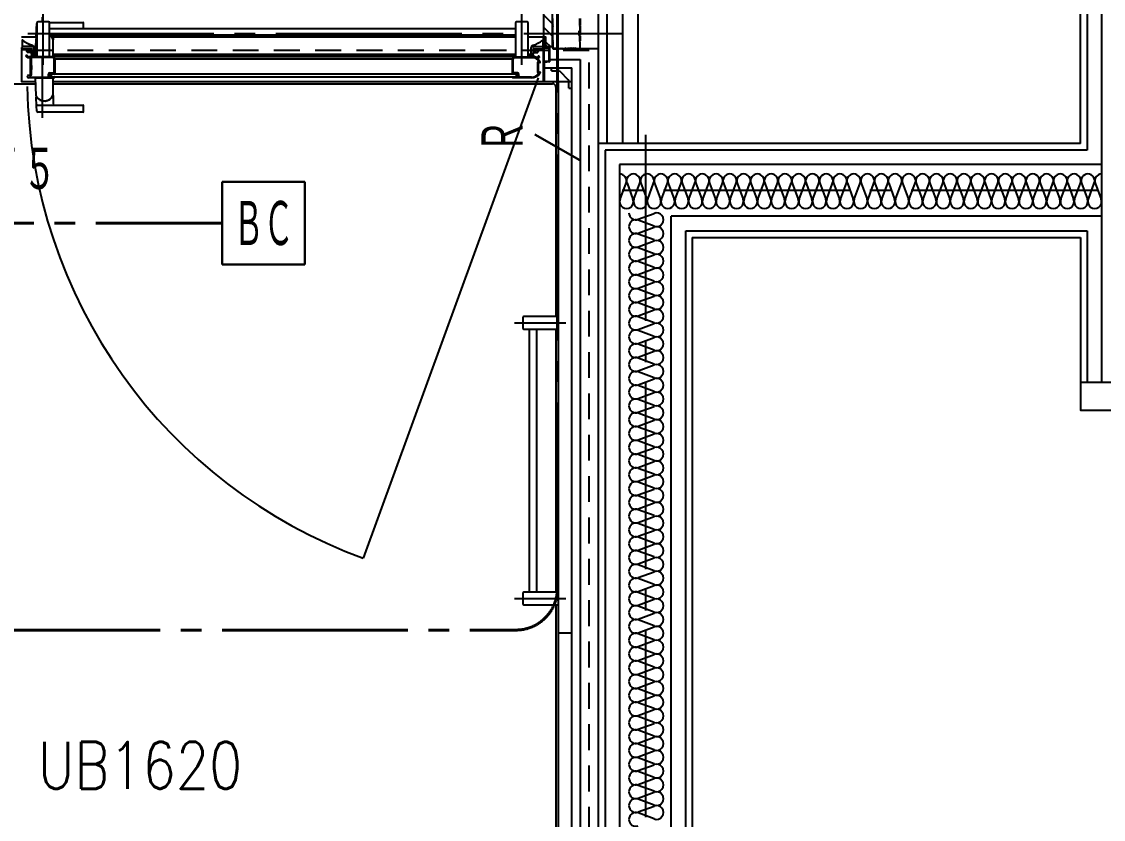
# Model space of a CAD drawing. Header units: millimetres. Extents: x 8300 to 98248, y -10383 to 40000.
# Drawn here: x 28394 to 29965, y 12997 to 14155 of the extents above; entities that cross this region are included whole.
import ezdxf
from ezdxf.enums import TextEntityAlignment as Align

# ---------------------------------------------------------------- set-up
doc = ezdxf.new("R2010")
doc.units = ezdxf.units.MM
doc.header["$LTSCALE"] = 300
doc.linetypes.add('CADEWA_LINE5', pattern=[1.2, 0.9, -0.1, 0.1, -0.1])
doc.linetypes.add('DASH-S', pattern=[0.2, 0.125, -0.075])
for name, color, linetype in [('526EH_Kabe(7)', 7, 'CONTINUOUS'), ('E配T_その他－１', 7, 'CONTINUOUS'), ('K建0_壁', 7, 'CONTINUOUS')]:
    doc.layers.add(name, color=color, linetype=linetype)
doc.styles.add('MS Gothic2', font='msgothic.ttc', dxfattribs={"width": 0.6})
doc.styles.add('txt2', font='txt.shx', dxfattribs={"width": 1.197332, "bigfont": 'extfont2'})

# ---------------------------------------------------------------- blocks, each defined once
blk = doc.blocks.new('ZGroup222', base_point=(28745.391987, 13862.832))
at = {"layer": '526EH_Kabe(7)', "color": 6, "linetype": 'Continuous', "lineweight": 30}
for p, q in [((28805.376987, 13922.817), (28685.406987, 13922.817)), ((28685.406987, 13922.817), (28685.406987, 13802.847)), ((28805.376987, 13802.847), (28805.376987, 13922.817)), ((28685.406987, 13802.847), (28805.376987, 13802.847))]:
    blk.add_line(p, q, dxfattribs=at)
at = {"layer": '526EH_Kabe(7)', "color": 6, "lineweight": -3, "style": 'MS Gothic2', "width": 0.5}
blk.add_text('ＢＣ', height=63.984, dxfattribs=at).set_placement((28745.391987, 13862.832), align=Align.MIDDLE_CENTER)
blk = doc.blocks.new('ZGroup253', base_point=(25617.7, 15705.3))
at = {"layer": 'E配T_その他－１', "color": 1, "linetype": 'CADEWA_LINE5', "lineweight": 40}
blk.add_line((25621.9, 13862.8), (28685.4, 13862.8), dxfattribs=at)
blk = doc.blocks.new('ZGroup254', base_point=(28270.8, 13911.9))
at = {"layer": 'E配T_その他－１', "color": 3, "linetype": 'Continuous', "lineweight": 30}
blk.add_line((28289.8, 13895.3), (28252.3, 13830.4), dxfattribs=at)
at = {"layer": 'E配T_その他－１', "color": 3, "lineweight": -3, "style": 'MS Gothic2', "width": 0.6}
blk.add_text('ＶＣＴ０．７５', height=60, dxfattribs=at).set_placement((28101, 13942.2), align=Align.MIDDLE_LEFT)
blk = doc.blocks.new('ZGroup340', base_point=(28388.6, 13767.6))
at = {"layer": 'E配T_その他－１', "color": 1, "linetype": 'CADEWA_LINE5', "lineweight": 40}
for p, q in [((29172, 13332.2), (29172, 14263)), ((27605.1, 13272.2), (29112, 13272.2))]:
    blk.add_line(p, q, dxfattribs=at)
blk.add_arc((29112, 13332.2), 60, 270, 0, dxfattribs=at)
blk = doc.blocks.new('ZGroup341', base_point=(29122.5, 13988.3))
at = {"layer": 'E配T_その他－１', "color": 3, "linetype": 'Continuous', "lineweight": 30}
blk.add_line((29139.5, 13991.4), (29204.5, 13953.9), dxfattribs=at)
at = {"layer": 'E配T_その他－１', "color": 3, "lineweight": -3, "style": 'MS Gothic2', "width": 0.6}
blk.add_text('Ｒ', height=60, rotation=90, dxfattribs=at).set_placement((29091.8, 13963.9), align=Align.MIDDLE_LEFT)

msp = doc.modelspace()

# ---------------------------------------------------------------- linework, layer by layer
at = {"layer": 'K建0_壁', "color": 250, "linetype": 'Continuous', "lineweight": -3}
for p, q in [((29962.5, 15445), (29962.5, 13631.2)), ((29941.5, 15349), (29941.5, 13968.5)), ((29232, 13978), (29232, 14520)), ((29244.5, 13978), (29244.5, 14507.5)), ((28433.2, 14154.9), (28417.8, 14154.9)), ((28424, 14161.7), (28424, 14154.9)), ((28425.5, 14092.5), (28425.5, 14167.1)), ((29128.2, 14154.9), (29112.8, 14154.9)), ((29120.5, 14092.5), (29120.5, 14167.1)), ((29152, 14164.8), (29165, 14151.8)), ((29165, 14159.5), (29165, 14149.8)), ((29165.5, 14149.8), (29165.5, 14159.5)), ((29204.6, 14149.8), (29204.6, 14159.5)), ((29205, 14159.5), (29205, 14149.8)), ((28415.2, 14131.9), (28415.8, 14144.7)), ((28415.8, 14144.7), (28416.1, 14152.3)), ((28416.3, 14153.4), (28416.3, 14103.7)), ((28434.7, 14153.7), (28483, 14153.7)), ((28434.7, 14145.2), (28434.7, 14153.4)), ((28434.7, 14135.2), (28434.7, 14145.2)), ((28434.7, 14145.2), (29111.3, 14145.2)), ((28484, 14145.2), (28484, 14152.7)), ((29111.3, 14153.4), (29111.3, 14145.2)), ((29111.3, 14145.2), (29111.3, 14135.2)), ((29129.7, 14103.7), (29129.7, 14153.4)), ((29152, 14146.8), (29165, 14133.8)), ((29165, 14149.8), (29165.7, 14149.3)), ((29165.7, 14149.3), (29165, 14148.8)), ((29165, 14148.8), (29165, 14127.2)), ((29165.5, 14149.8), (29166.2, 14149.3)), ((29165.5, 14148.8), (29166.2, 14149.3)), ((29165.5, 14127.2), (29165.5, 14148.8)), ((29203.2, 14140.3), (29203.2, 14135.8)), ((29203.7, 14140.3), (29203.7, 14135.8)), ((29204.1, 14140.3), (29203.7, 14140.3)), ((29204.6, 14149.8), (29203.8, 14149.3)), ((29204.6, 14148.8), (29203.8, 14149.3)), ((29204.1, 14140.3), (29204.1, 14135.8)), ((29205, 14149.8), (29204.3, 14149.3)), ((29204.3, 14149.3), (29205, 14148.8)), ((29204.6, 14148.8), (29204.6, 14135.8)), ((29205, 14148.8), (29205, 14135.8)), ((28394, 14133), (28415.3, 14133)), ((28395, 14128.1), (28395, 14128)), ((28395, 14128), (28395, 14118.4)), ((28414, 14103.7), (28415.2, 14130.1)), ((28415.6, 14131.8), (28415.6, 14130.9)), ((28434.7, 14103.7), (28434.7, 14135.2)), ((29111.3, 14135.2), (28434.7, 14135.2)), ((28439.6, 14129.8), (28439.6, 14128.5)), ((28440, 14135.2), (28440, 14129.9)), ((28440, 14133), (29111.3, 14133)), ((28440, 14103.7), (28440, 14127.3)), ((29111.3, 14135.2), (29111.3, 14103.7)), ((29129.7, 14133), (29152.5, 14133)), ((29151, 14128), (29151, 14118.4)), ((29152, 14116), (29152, 14132.5)), ((29152.5, 14133), (29154.7, 14133)), ((29153.1, 14131.8), (29153.1, 14118.3)), ((29154.7, 14132.1), (29153.4, 14132.1)), ((29155, 14132.7), (29155, 14132.4)), ((29155, 14125.9), (29161.9, 14119)), ((29165.7, 14126.7), (29165, 14127.2)), ((29165, 14126.2), (29165.7, 14126.7)), ((29165, 14126.2), (29165, 14116.5)), ((29165.5, 14127.2), (29166.2, 14126.7)), ((29165.5, 14126.2), (29166.2, 14126.7)), ((29165.5, 14126.2), (29165.5, 14116.5)), ((29204.6, 14127.2), (29203.8, 14126.7)), ((29204.6, 14126.2), (29203.8, 14126.7)), ((29204.3, 14126.7), (29205, 14127.2)), ((29205, 14126.2), (29204.3, 14126.7)), ((29204.6, 14127.2), (29204.6, 14134.3)), ((29204.6, 14126.2), (29204.6, 14116.5)), ((29205, 14134.3), (29205, 14127.2)), ((29205, 14116.5), (29205, 14126.2)), ((28408, 14115.7), (28394.3, 14115.7)), ((28394.3, 14114.7), (28400.7, 14114.7)), ((28394.5, 14115.7), (28394.5, 14117.7)), ((28395, 14118.4), (28395, 14118.2)), ((28409, 14118.7), (28395.3, 14118.7)), ((28401, 14114.4), (28401, 14112.7)), ((28401.9, 14113), (28401.9, 14114.4)), ((28402, 14111.7), (28403.1, 14111.7)), ((28402.2, 14114.7), (28407.6, 14114.7)), ((28403.1, 14112.7), (28402.2, 14112.7)), ((28402.3, 14113.4), (28402.3, 14114.2)), ((28402.3, 14110.7), (28402.3, 14111.4)), ((28402.6, 14114.5), (28403.9, 14114.5)), ((28403.4, 14113.1), (28402.6, 14113.1)), ((28402.6, 14111.7), (28403.4, 14111.7)), ((28406.6, 14110.4), (28402.6, 14110.4)), ((28403.4, 14112), (28403.4, 14112.4)), ((28403.7, 14112), (28403.7, 14112.8)), ((28406.1, 14114.5), (28406.5, 14114.5)), ((28406.3, 14112.9), (28406.3, 14112)), ((28406.4, 14112.4), (28406.4, 14112)), ((28406.5, 14114.5), (28407.4, 14113.6)), ((28407.2, 14113.1), (28406.5, 14113.1)), ((28406.6, 14111.7), (28409, 14111.7)), ((28407.6, 14112.7), (28406.7, 14112.7)), ((28406.7, 14111.7), (28408, 14111.7)), ((28407.9, 14114.4), (28407.9, 14113)), ((28409.1, 14105.9), (28408.5, 14108.8)), ((28409, 14112.7), (28409, 14114.7)), ((28409, 14112.7), (28409, 14114.7)), ((28409.2, 14111.5), (28410.4, 14105.3)), ((28412, 14115.7), (28412, 14117.7)), ((28412, 14103.8), (28412, 14115.7)), ((28412, 14108), (28414.2, 14108)), ((28440, 14108), (29111.3, 14108)), ((29129.7, 14108), (29134, 14108)), ((29134, 14115.7), (29134, 14117.7)), ((29134, 14103.8), (29134, 14115.7)), ((29136.9, 14111.5), (29135.7, 14105.3)), ((29137, 14118.7), (29150.7, 14118.7)), ((29137, 14112.7), (29137, 14114.7)), ((29137, 14105.9), (29137.6, 14108.8)), ((29139.5, 14111.7), (29137.1, 14111.7)), ((29138, 14115.7), (29151.7, 14115.7)), ((29139.3, 14111.7), (29138, 14111.7)), ((29138.1, 14114.4), (29138.1, 14113)), ((29143.8, 14114.7), (29138.4, 14114.7)), ((29138.4, 14112.7), (29139.3, 14112.7)), ((29139.6, 14114.5), (29138.7, 14113.6)), ((29138.9, 14113.1), (29139.5, 14113.1)), ((29139.5, 14110.4), (29143.5, 14110.4)), ((29140, 14114.5), (29139.6, 14114.5)), ((29139.6, 14112.4), (29139.6, 14112)), ((29139.8, 14112.9), (29139.8, 14112)), ((29143.5, 14114.5), (29142.2, 14114.5)), ((29142.4, 14112), (29142.4, 14112.8)), ((29142.6, 14112), (29142.6, 14112.4)), ((29142.7, 14113.1), (29143.5, 14113.1)), ((29143.5, 14111.7), (29142.7, 14111.7)), ((29142.9, 14112.7), (29143.8, 14112.7)), ((29144, 14111.7), (29142.9, 14111.7)), ((29143.8, 14113.4), (29143.8, 14114.2)), ((29143.8, 14110.7), (29143.8, 14111.4)), ((29144.1, 14113), (29144.1, 14114.4)), ((29145, 14114.4), (29145, 14112.7)), ((29151.7, 14114.7), (29145.3, 14114.7)), ((29151, 14118.2), (29151, 14118.4)), ((29151.5, 14117.2), (29151.5, 14117.7)), ((29151.5, 14117.2), (29151.5, 14115.7)), ((29152, 14068), (29152, 14114.4)), ((29153, 14097.7), (29153, 14116.8)), ((29153.3, 14117.1), (29159.2, 14117.1)), ((29153.4, 14118), (29160.1, 14118)), ((29159.5, 14116.8), (29159.5, 14097.7)), ((29160.4, 14117.7), (29160.4, 14096.8)), ((29170.9, 14116), (29166, 14116)), ((29166, 14115.5), (29171, 14115.5)), ((29170.9, 14116), (29172.5, 14116.6)), ((29171, 14115.5), (29172.5, 14116.1)), ((29172.5, 14116.6), (29174, 14116)), ((29172.5, 14116.1), (29174, 14115.5)), ((29174, 14116), (29175.5, 14116.6)), ((29174, 14115.5), (29175.5, 14116.1)), ((29175.5, 14116.6), (29177, 14116)), ((29175.5, 14116.1), (29177, 14115.5)), ((29177, 14116), (29178.5, 14116.6)), ((29177, 14115.5), (29178.5, 14116.1)), ((29178.5, 14116.6), (29180.1, 14116)), ((29178.5, 14116.1), (29180, 14115.5)), ((29180, 14115.5), (29183.5, 14115.5)), ((29180.1, 14116), (29183.4, 14116)), ((29185, 14116.6), (29183.4, 14116)), ((29183.5, 14115.5), (29185, 14116.1)), ((29185, 14116.6), (29186.6, 14116)), ((29186.5, 14115.5), (29185, 14116.1)), ((29190, 14115.5), (29186.5, 14115.5)), ((29189.9, 14116), (29186.6, 14116)), ((29191.5, 14116.1), (29190, 14115.5)), ((29193, 14115.5), (29191.5, 14116.1)), ((29194.5, 14116.6), (29193, 14116)), ((29194.5, 14116.1), (29193, 14115.5)), ((29196, 14116), (29194.5, 14116.6)), ((29196, 14115.5), (29194.5, 14116.1)), ((29197.5, 14116.6), (29196, 14116)), ((29197.5, 14116.1), (29196, 14115.5)), ((29199.1, 14116), (29197.5, 14116.6)), ((29199, 14115.5), (29197.5, 14116.1)), ((29204, 14115.5), (29199, 14115.5)), ((29199.1, 14116), (29204, 14116)), ((28403.8, 14102.5), (28403.2, 14102.5)), ((28404, 14103.7), (28414, 14103.7)), ((28406.7, 14102.7), (28404.2, 14102.7)), ((28407, 14077.5), (28407, 14102.4)), ((28407.9, 14102.5), (28407.9, 14092.2)), ((28408, 14092), (28408.2, 14091.8)), ((28439.5, 14102.8), (28408.2, 14102.8)), ((28412, 14105.2), (28414.1, 14105.2)), ((28416.3, 14103.7), (28414, 14103.7)), ((28434.7, 14103.7), (28416.3, 14103.7)), ((28424, 14103.7), (28424, 14015.2)), ((29109.5, 14103.7), (28434.7, 14103.7)), ((28440, 14105.2), (29111.3, 14105.2)), ((28441.1, 14081.1), (28441.1, 14101.2)), ((28442, 14101.2), (28442, 14079.7)), ((29107, 14100.7), (28442, 14100.7)), ((29107, 14079.7), (29107, 14101.2)), ((29107.9, 14081.1), (29107.9, 14101.2)), ((29109.5, 14103.7), (29138, 14103.7)), ((29109.5, 14102.8), (29138, 14102.8)), ((29129.7, 14105.2), (29134, 14105.2)), ((29135.8, 14105.1), (29135.7, 14105.3)), ((29139.3, 14102.4), (29145.3, 14097.9)), ((29139.8, 14103.1), (29145.8, 14098.6)), ((29143.3, 14095.7), (29143.3, 14081.7)), ((29144.1, 14095.7), (29144.1, 14081.7)), ((29145.4, 14097), (29144.6, 14097)), ((29145.9, 14095.7), (29144.8, 14096.2)), ((29146.7, 14095.7), (29146.1, 14095.7)), ((29147, 14096.2), (29147, 14096)), ((29153.1, 14096.2), (29153.1, 14068)), ((29159.2, 14097.4), (29153.3, 14097.4)), ((29160.1, 14096.5), (29153.4, 14096.5)), ((29154.6, 14096.5), (29156.6, 14096.5)), ((29160.4, 14100), (29205, 14100)), ((29205, 14100), (29205, 12436)), ((28403, 14077.2), (28406.7, 14077.2)), ((28406.9, 14076.4), (28405.9, 14076.4)), ((28407.8, 14077), (28407.3, 14076.5)), ((28407.9, 14085.2), (28407.9, 14077.4)), ((28408.2, 14085.6), (28408, 14085.4)), ((28408.3, 14091.6), (28408.3, 14085.8)), ((28433.1, 14076.1), (28433.1, 14079)), ((28437, 14079), (28434, 14079)), ((28434, 14079), (28434, 14075.5)), ((28434.1, 14075.2), (28437, 14079)), ((28435, 14080.9), (28440.9, 14080.9)), ((28440.5, 14080), (28435, 14080)), ((29112, 14079), (28437, 14079)), ((28437, 14079), (28437, 14075)), ((28441.4, 14079.2), (28441.3, 14079.2)), ((28441.9, 14079.4), (28441.6, 14079.2)), ((28442, 14079), (28442, 14080)), ((29107.4, 14079.2), (29107.1, 14079.4)), ((29107.7, 14079.2), (29107.6, 14079.2)), ((29114, 14080.9), (29108.1, 14080.9)), ((29114, 14080), (29108.5, 14080)), ((29112, 14075), (29115, 14079)), ((29115, 14075.5), (29115, 14079)), ((29115.9, 14076.1), (29115.9, 14079)), ((29144.6, 14080.4), (29145.3, 14080.4)), ((29144.8, 14081.2), (29145.9, 14081.7)), ((29146.1, 14081.7), (29146.7, 14081.7)), ((29147, 14081.4), (29147, 14080.7)), ((29153.1, 14088), (29193, 14088)), ((29163.7, 14083.7), (29163.7, 14088)), ((29163.7, 14083.7), (29174.5, 14083.7)), ((29173, 14068), (29173, 14088)), ((29175.2, 14083.4), (29188.4, 14070.2)), ((29193, 12448), (29193, 14088)), ((27992.4, 14065), (28414.4, 14065)), ((28414, 14073.7), (28404.5, 14073.7)), ((28405.9, 14074.6), (28431.6, 14074.6)), ((28414, 14073.7), (28440, 14073.7)), ((28415.2, 14047.3), (28414, 14073.7)), ((28434.5, 14075), (28441.4, 14075)), ((28440, 14050.1), (28440, 14073.7)), ((28441.7, 14073.7), (28440, 14073.7)), ((28440, 14068), (29152, 14068)), ((28440, 14065), (29165, 14065)), ((28441.4, 14075), (29107.6, 14075)), ((28441.6, 14075), (28441.9, 14074.8)), ((28442, 14074.5), (28442, 14074)), ((29144, 14073.7), (28890.2, 13376.4)), ((29107, 14074), (29107, 14074.5)), ((29107.1, 14074.8), (29107.4, 14075)), ((29134.5, 14073.7), (29107.3, 14073.7)), ((29107.6, 14075), (29114.5, 14075)), ((29134.5, 14074.6), (29117.4, 14074.6)), ((29152, 14068), (29173, 14068)), ((29173, 14068), (29173, 13268)), ((29173, 14068), (29193, 14068)), ((29188.7, 14058.7), (29188.7, 14069.5)), ((28415.8, 14032.7), (28415.2, 14045.5)), ((28415.6, 14045.6), (28415.6, 14046.5)), ((28439.6, 14047.6), (28439.6, 14048.9)), ((28440, 14047.5), (28440, 14035.7)), ((29170, 14060), (29170, 13727.2)), ((29188.7, 14058.7), (29193, 14058.7)), ((28416.1, 14025.1), (28415.8, 14032.7)), ((28416.8, 14033.7), (28442, 14033.7)), ((28442, 14033.7), (28483, 14033.7)), ((28484, 14024.7), (28484, 14032.7)), ((28483, 14023.7), (28417.6, 14023.7)), ((29941.5, 13968.5), (29241.5, 13968.5)), ((29241.5, 13968.5), (29241.5, 12358.5)), ((29962.5, 13947.5), (29262.5, 13947.5)), ((29262.5, 13947.5), (29262.5, 12337.5)), ((29263.2, 13897.5), (29271.8, 13920.4)), ((29273.2, 13920.4), (29281.8, 13897.5)), ((29283.2, 13897.5), (29291.8, 13920.4)), ((29293.2, 13920.4), (29301.8, 13897.5)), ((29303.2, 13897.5), (29311.8, 13920.4)), ((29313.2, 13920.4), (29321.8, 13897.5)), ((29323.2, 13897.5), (29331.8, 13920.4)), ((29333.2, 13920.4), (29341.8, 13897.5)), ((29343.2, 13897.5), (29351.8, 13920.4)), ((29353.2, 13920.4), (29361.8, 13897.5)), ((29363.2, 13897.5), (29371.8, 13920.4)), ((29373.2, 13920.4), (29381.8, 13897.5)), ((29383.2, 13897.5), (29391.8, 13920.4)), ((29393.2, 13920.4), (29401.8, 13897.5)), ((29403.2, 13897.5), (29411.8, 13920.4)), ((29413.2, 13920.4), (29421.8, 13897.5)), ((29423.2, 13897.5), (29431.8, 13920.4)), ((29433.2, 13920.4), (29441.8, 13897.5)), ((29443.2, 13897.5), (29451.8, 13920.4)), ((29453.2, 13920.4), (29461.8, 13897.5)), ((29463.2, 13897.5), (29471.8, 13920.4)), ((29473.2, 13920.4), (29481.8, 13897.5)), ((29483.2, 13897.5), (29491.8, 13920.4)), ((29493.2, 13920.4), (29501.8, 13897.5)), ((29503.2, 13897.5), (29511.8, 13920.4)), ((29513.2, 13920.4), (29521.8, 13897.5)), ((29523.2, 13897.5), (29531.8, 13920.4)), ((29533.2, 13920.4), (29541.8, 13897.5)), ((29543.2, 13897.5), (29551.8, 13920.4)), ((29553.2, 13920.4), (29561.8, 13897.5)), ((29563.2, 13897.5), (29571.8, 13920.4)), ((29573.2, 13920.4), (29581.8, 13897.5)), ((29583.2, 13897.5), (29591.8, 13920.4)), ((29593.2, 13920.4), (29601.8, 13897.5)), ((29603.2, 13897.5), (29611.8, 13920.4)), ((29613.2, 13920.4), (29621.8, 13897.5)), ((29623.2, 13897.5), (29631.8, 13920.4)), ((29633.2, 13920.4), (29641.8, 13897.5)), ((29643.2, 13897.5), (29651.8, 13920.4)), ((29653.2, 13920.4), (29661.8, 13897.5)), ((29663.2, 13897.5), (29671.8, 13920.4)), ((29673.2, 13920.4), (29681.8, 13897.5)), ((29683.2, 13897.5), (29691.8, 13920.4)), ((29693.2, 13920.4), (29701.8, 13897.5)), ((29703.2, 13897.5), (29711.8, 13920.4)), ((29713.2, 13920.4), (29721.8, 13897.5)), ((29723.2, 13897.5), (29731.8, 13920.4)), ((29733.2, 13920.4), (29741.8, 13897.5)), ((29743.2, 13897.5), (29751.8, 13920.4)), ((29753.2, 13920.4), (29761.8, 13897.5)), ((29763.2, 13897.5), (29771.8, 13920.4)), ((29773.2, 13920.4), (29781.8, 13897.5)), ((29783.2, 13897.5), (29791.8, 13920.4)), ((29793.2, 13920.4), (29801.8, 13897.5)), ((29803.2, 13897.5), (29811.8, 13920.4)), ((29813.2, 13920.4), (29821.8, 13897.5)), ((29823.2, 13897.5), (29831.8, 13920.4)), ((29833.2, 13920.4), (29841.8, 13897.5)), ((29843.2, 13897.5), (29851.8, 13920.4)), ((29853.2, 13920.4), (29861.8, 13897.5)), ((29863.2, 13897.5), (29871.8, 13920.4)), ((29873.2, 13920.4), (29881.8, 13897.5)), ((29883.2, 13897.5), (29891.8, 13920.4)), ((29893.2, 13920.4), (29901.8, 13897.5)), ((29903.2, 13897.5), (29911.8, 13920.4)), ((29913.2, 13920.4), (29921.8, 13897.5)), ((29923.2, 13897.5), (29931.8, 13920.4)), ((29933.2, 13920.4), (29941.8, 13897.5)), ((29943.2, 13897.5), (29951.8, 13920.4)), ((29953.2, 13920.4), (29961.8, 13897.5)), ((29289.6, 13868.2), (29312.5, 13876.8)), ((29962.5, 13872.5), (29337.5, 13872.5)), ((29337.5, 12337.5), (29337.5, 13872.5)), ((29312.5, 13858.2), (29289.6, 13866.8)), ((29289.6, 13848.2), (29312.5, 13856.8)), ((29312.5, 13838.2), (29289.6, 13846.8)), ((29358.5, 13851.5), (29941.5, 13851.5)), ((29358.5, 12358.5), (29358.5, 13851.5)), ((29941.5, 13851.5), (29941.5, 13631.2)), ((29289.6, 13828.2), (29312.5, 13836.8)), ((29312.5, 13818.2), (29289.6, 13826.8)), ((29289.6, 13808.2), (29312.5, 13816.8)), ((29312.5, 13798.2), (29289.6, 13806.8)), ((29289.6, 13788.2), (29312.5, 13796.8)), ((29312.5, 13778.2), (29289.6, 13786.8)), ((29289.6, 13768.2), (29312.5, 13776.8)), ((29312.5, 13758.2), (29289.6, 13766.8)), ((29289.6, 13748.2), (29312.5, 13756.8)), ((29312.5, 13738.2), (29289.6, 13746.8)), ((29289.6, 13728.2), (29312.5, 13736.8)), ((29109.6, 13718), (29184.2, 13718)), ((29121.8, 13725.7), (29121.8, 13710.3)), ((29173, 13727.2), (29123.3, 13727.2)), ((29312.5, 13718.2), (29289.6, 13726.8)), ((29289.6, 13708.2), (29312.5, 13716.8)), ((29123.3, 13708.8), (29131.5, 13708.8)), ((29131.5, 13327.2), (29131.5, 13708.8)), ((29141.5, 13708.8), (29141.5, 13327.2)), ((29170, 13708.8), (29170, 13327.2)), ((29312.5, 13698.2), (29289.6, 13706.8)), ((29289.6, 13688.2), (29312.5, 13696.8)), ((29312.5, 13678.2), (29289.6, 13686.8)), ((29289.6, 13668.2), (29312.5, 13676.8)), ((29312.5, 13658.2), (29289.6, 13666.8)), ((29289.6, 13648.2), (29312.5, 13656.8)), ((29312.5, 13638.2), (29289.6, 13646.8)), ((29289.6, 13628.2), (29312.5, 13636.8)), ((29312.5, 13618.2), (29289.6, 13626.8)), ((29289.6, 13608.2), (29312.5, 13616.8)), ((29312.5, 13598.2), (29289.6, 13606.8)), ((29289.6, 13588.2), (29312.5, 13596.8)), ((29312.5, 13578.2), (29289.6, 13586.8)), ((29289.6, 13568.2), (29312.5, 13576.8)), ((29312.5, 13558.2), (29289.6, 13566.8)), ((29289.6, 13548.2), (29312.5, 13556.8)), ((29312.5, 13538.2), (29289.6, 13546.8)), ((29289.6, 13528.2), (29312.5, 13536.8)), ((29312.5, 13518.2), (29289.6, 13526.8)), ((29289.6, 13508.2), (29312.5, 13516.8)), ((29312.5, 13498.2), (29289.6, 13506.8)), ((29289.6, 13488.2), (29312.5, 13496.8)), ((29312.5, 13478.2), (29289.6, 13486.8)), ((29289.6, 13468.2), (29312.5, 13476.8)), ((29312.5, 13458.2), (29289.6, 13466.8)), ((29289.6, 13448.2), (29312.5, 13456.8)), ((29312.5, 13438.2), (29289.6, 13446.8)), ((29289.6, 13428.2), (29312.5, 13436.8)), ((29312.5, 13418.2), (29289.6, 13426.8)), ((29289.6, 13408.2), (29312.5, 13416.8)), ((29312.5, 13398.2), (29289.6, 13406.8)), ((29289.6, 13388.2), (29312.5, 13396.8)), ((29312.5, 13378.2), (29289.6, 13386.8)), ((29289.6, 13368.2), (29312.5, 13376.8)), ((29312.5, 13358.2), (29289.6, 13366.8)), ((29289.6, 13348.2), (29312.5, 13356.8)), ((29312.5, 13338.2), (29289.6, 13346.8)), ((29121.8, 13325.7), (29121.8, 13310.3)), ((29131.5, 13327.2), (29123.3, 13327.2)), ((29141.5, 13327.2), (29131.5, 13327.2)), ((29173, 13327.2), (29141.5, 13327.2)), ((29289.6, 13328.2), (29312.5, 13336.8)), ((29312.5, 13318.2), (29289.6, 13326.8)), ((29109.6, 13318), (29184.2, 13318)), ((29123.3, 13308.8), (29173, 13308.8)), ((29170, 13308.8), (29170, 12476)), ((29289.6, 13308.2), (29312.5, 13316.8)), ((29312.5, 13298.2), (29289.6, 13306.8)), ((29289.6, 13288.2), (29312.5, 13296.8)), ((29312.5, 13278.2), (29289.6, 13286.8)), ((29289.6, 13268.2), (29312.5, 13276.8)), ((29173, 13268), (29193, 13268)), ((29173, 13268), (29173, 12468)), ((29312.5, 13258.2), (29289.6, 13266.8)), ((29289.6, 13248.2), (29312.5, 13256.8)), ((29312.5, 13238.2), (29289.6, 13246.8)), ((29289.6, 13228.2), (29312.5, 13236.8)), ((29312.5, 13218.2), (29289.6, 13226.8)), ((29289.6, 13208.2), (29312.5, 13216.8)), ((29312.5, 13198.2), (29289.6, 13206.8)), ((29289.6, 13188.2), (29312.5, 13196.8)), ((29312.5, 13178.2), (29289.6, 13186.8)), ((29289.6, 13168.2), (29312.5, 13176.8)), ((29312.5, 13158.2), (29289.6, 13166.8)), ((29289.6, 13148.2), (29312.5, 13156.8)), ((29312.5, 13138.2), (29289.6, 13146.8)), ((29289.6, 13128.2), (29312.5, 13136.8)), ((29312.5, 13118.2), (29289.6, 13126.8)), ((29289.6, 13108.2), (29312.5, 13116.8)), ((29312.5, 13098.2), (29289.6, 13106.8)), ((29289.6, 13088.2), (29312.5, 13096.8)), ((29312.5, 13078.2), (29289.6, 13086.8)), ((29289.6, 13068.2), (29312.5, 13076.8)), ((29312.5, 13058.2), (29289.6, 13066.8)), ((29289.6, 13048.2), (29312.5, 13056.8)), ((29312.5, 13038.2), (29289.6, 13046.8)), ((29289.6, 13028.2), (29312.5, 13036.8)), ((29312.5, 13018.2), (29289.6, 13026.8)), ((29289.6, 13008.2), (29312.5, 13016.8)), ((29312.5, 12998.2), (29289.6, 13006.8))]:
    msp.add_line(p, q, dxfattribs=at)
at = {"layer": 'K建0_壁', "color": 250, "linetype": 'Continuous', "lineweight": -3, "ltscale": 0.3}
for p, q in [((29932, 13978), (29932, 15339.5)), ((29289.5, 13978), (29289.5, 14462.5)), ((29232, 14115.5), (29176, 14115.5)), ((29232, 12368), (29232, 13978)), ((29932, 13978), (29232, 13978)), ((29368, 13842), (29368, 12368)), ((29368, 13842), (29932, 13842)), ((29932, 13842), (29932, 13631.2))]:
    msp.add_line(p, q, dxfattribs=at)
at = {"layer": 'K建0_壁', "color": 250, "linetype": 'CADEWA_LINE5', "lineweight": -3}
for p, q in [((29267, 13978), (29267, 14527.5)), ((26603.2, 14138), (29267, 14138)), ((29300, 13990.7), (29300, 11841.6)), ((31036, 13910), (29257.1, 13910))]:
    msp.add_line(p, q, dxfattribs=at)
at = {"layer": 'K建0_壁', "color": 250, "linetype": 'Continuous', "lineweight": -3}
for points in [[(29152, 14182), (29152, 14133), (29155, 14133), (29155, 14121), (29157, 14119), (29165, 14119), (29165, 14173), (29177, 14173), (29177, 14182)], [(28395.5, 14128), (28395.5, 14128), (28395.4, 14128.1), (28395.3, 14128.2), (28395.2, 14128.2), (28395.1, 14128.2), (28395.1, 14128.2), (28395, 14128.2), (28395, 14128.1), (28395, 14128.1)], [(28395.5, 14128), (28395.6, 14127.9), (28395.7, 14127.9), (28395.8, 14127.8), (28395.8, 14127.7), (28395.9, 14127.6), (28396, 14127.6), (28396.1, 14127.5), (28396.2, 14127.4), (28396.3, 14127.3), (28396.4, 14127.3), (28396.5, 14127.2), (28396.6, 14127.1), (28396.7, 14127), (28396.8, 14127), (28396.9, 14126.9), (28397, 14126.8), (28397.1, 14126.8), (28397.2, 14126.7), (28397.3, 14126.6), (28397.4, 14126.5), (28397.5, 14126.5), (28397.6, 14126.4), (28397.7, 14126.3), (28397.8, 14126.3), (28397.9, 14126.2), (28398, 14126.1), (28398.1, 14126), (28398.2, 14126), (28398.3, 14125.9), (28398.4, 14125.8), (28398.5, 14125.8), (28398.6, 14125.7), (28398.7, 14125.6), (28398.8, 14125.6), (28398.9, 14125.5), (28399.1, 14125.4), (28399.2, 14125.4), (28399.3, 14125.3), (28399.4, 14125.2), (28399.5, 14125.2), (28399.6, 14125.1), (28399.7, 14125), (28399.8, 14125), (28399.9, 14124.9), (28400, 14124.8), (28400.1, 14124.8), (28400.2, 14124.7), (28400.3, 14124.7), (28400.4, 14124.6), (28400.6, 14124.5), (28400.7, 14124.5), (28400.8, 14124.4), (28400.9, 14124.3), (28401, 14124.3), (28401.1, 14124.2), (28401.2, 14124.2), (28401.3, 14124.1), (28401.4, 14124), (28401.5, 14124), (28401.7, 14123.9), (28401.8, 14123.9), (28401.9, 14123.8), (28402, 14123.7), (28402.1, 14123.7), (28402.2, 14123.6), (28402.3, 14123.6), (28402.5, 14123.5), (28402.6, 14123.5), (28402.7, 14123.4), (28402.8, 14123.3), (28402.9, 14123.3), (28403, 14123.2), (28403.1, 14123.2), (28403.3, 14123.1), (28403.4, 14123.1), (28403.5, 14123), (28403.6, 14123), (28403.7, 14122.9), (28403.8, 14122.8), (28404, 14122.8), (28404.1, 14122.7), (28404.2, 14122.7), (28404.3, 14122.6), (28404.4, 14122.6), (28404.5, 14122.5), (28404.7, 14122.5), (28404.8, 14122.4), (28404.9, 14122.4), (28405, 14122.3), (28405.1, 14122.3), (28405.3, 14122.2), (28405.4, 14122.2), (28405.5, 14122.1), (28405.6, 14122.1), (28405.7, 14122), (28405.9, 14122), (28406, 14121.9), (28406.1, 14121.9), (28406.2, 14121.8), (28406.3, 14121.8), (28406.5, 14121.7), (28406.6, 14121.7), (28406.7, 14121.7), (28406.8, 14121.6), (28407, 14121.6), (28407.1, 14121.5), (28407.2, 14121.5), (28407.3, 14121.4), (28407.4, 14121.4), (28407.6, 14121.3), (28407.7, 14121.3), (28407.8, 14121.3), (28407.9, 14121.2), (28408.1, 14121.2), (28408.2, 14121.1), (28408.3, 14121.1), (28408.4, 14121), (28408.6, 14121), (28408.7, 14121), (28408.8, 14120.9), (28408.9, 14120.9), (28409.1, 14120.8), (28409.2, 14120.8), (28409.3, 14120.8), (28409.4, 14120.7), (28409.6, 14120.7), (28409.7, 14120.7), (28409.8, 14120.6)], [(29150.5, 14128), (29150.5, 14128), (29150.6, 14128.1), (29150.7, 14128.2), (29150.8, 14128.2), (29150.9, 14128.2), (29150.9, 14128.2), (29151, 14128.2), (29151, 14128.1), (29151, 14128.1)], [(28394, 14114.4), (28394, 14068), (28414.2, 14068)], [(28409.8, 14120.6), (28410, 14120.6), (28410.3, 14120.4)], [(29136.2, 14120.6), (29136, 14120.6), (29135.7, 14120.4)], [(29193, 14116), (29191.5, 14116.6), (29189.9, 14116)], [(29115, 14079), (29112, 14079), (29112, 14075)], [(29131.5, 13708.8), (29141.5, 13708.8), (29173, 13708.8)]]:
    msp.add_lwpolyline(points, dxfattribs=at)
at = {"layer": 'K建0_壁', "color": 250, "linetype": 'DASH-S', "lineweight": -3}
msp.add_lwpolyline([(29218, 14113), (27128, 14113), (27128, 12378), (29218, 12378)], close=True, dxfattribs=at)
at = {"layer": 'K建0_壁', "color": 250, "linetype": 'Continuous', "lineweight": -3}
msp.add_lwpolyline([(30078, 13631.2), (29932, 13631.2), (29932, 13591.2), (30019, 13591.2), (30019, 13616.2), (30078, 13616.2)], close=True, dxfattribs=at)
for centre, radius, start, end in [((28417.8, 14153.4), 1.5, 90, 180), ((28433.2, 14153.4), 1.5, 0, 90), ((29112.8, 14153.4), 1.5, 90, 180), ((29128.2, 14153.4), 1.5, 0, 90), ((28416.8, 14144.7), 1, 177.4999, 240.5902), ((28417.6, 14152.2), 1.5, 151.5608, 177.5), ((28483, 14152.7), 1, 0, 90), ((29203.9, 14140.3), 0.675, 0, 180), ((28415.4, 14131.9), 0.2, 177.4996, 324.5467), ((28427, 14123.7), 13.5, 147.8711, 151.5992), ((28427, 14123.7), 14, 139.8435, 144.5453), ((28427, 14123.7), 13.5, 142.6189, 147.8711), ((28427, 14123.7), 13.5, 20.8011, 55.2074), ((28427, 14123.7), 14, 25.7598, 55.228), ((28439.8, 14129.9), 0.2, 205.7605, 0), ((28427, 14123.7), 13.5, 15.4528, 20.8011), ((29125.2, 14159.5), 40.4, 285.8388, 309.1803), ((29152.5, 14132.5), 0.5, 90, 180), ((29153.4, 14131.8), 0.3, 90, 180), ((29154.7, 14132.7), 0.3, 0, 90), ((29154.7, 14132.4), 0.3, 270, 0), ((29204.3, 14135.8), 1.12, 180, 268.6213), ((29204.3, 14135.8), 0.675, 180, 0), ((29204.3, 14135.8), 0.225, 180, 0), ((29204.3, 14134.3), 0.75, 0, 90), ((29204.3, 14134.3), 0.3, 0, 90), ((28394.3, 14116), 0.3, 180, 270), ((28394.3, 14114.4), 0.3, 90, 180), ((28395, 14117.7), 0.5, 90, 180), ((28395.3, 14118.4), 0.3, 90, 180), ((28400.7, 14114.4), 0.3, 360, 90), ((28402, 14112.7), 1, 180, 270), ((28402.2, 14114.4), 0.3, 90, 180), ((28402.2, 14113), 0.3, 180, 270), ((28402.6, 14114.2), 0.3, 89.9993, 179.9993), ((28402.6, 14113.4), 0.3, 179.9993, 269.9993), ((28402.6, 14111.4), 0.3, 89.9993, 179.9993), ((28402.6, 14110.7), 0.3, 179.9993, 269.9993), ((28403.1, 14112.4), 0.3, 360, 90), ((28403.1, 14112), 0.3, 270, 360), ((28403.4, 14112.8), 0.3, 359.9993, 89.9993), ((28403.4, 14112), 0.3, 269.9993, 359.9993), ((28405, 14116.2), 2, 238.2109, 301.7876), ((28406.3, 14113.1), 0.25, 359.9993, 269.9993), ((28406.6, 14112), 0.3, 179.9993, 269.9993), ((28406.7, 14112.4), 0.3, 90, 180), ((28406.7, 14112), 0.3, 180, 270), ((28406.6, 14108.4), 2, 10.5027, 89.9993), ((28407.2, 14113.4), 0.3, 269.9993, 44.9993), ((28407.6, 14114.4), 0.3, 360, 90), ((28407.6, 14113), 0.3, 270, 360), ((28408, 14114.7), 1, 360, 90), ((28408, 14112.7), 1, 270, 360), ((28409, 14115.7), 3, 0, 90), ((28409, 14111.4), 0.3, 10.5027, 89.9993), ((28409.1, 14117.8), 2.94, 358.4626, 64.2131), ((29136.9, 14117.8), 2.94, 115.7869, 181.5374), ((29137, 14115.7), 3, 90, 180), ((29137.1, 14111.4), 0.3, 90, 169.4965), ((29138, 14114.7), 1, 90, 180), ((29138, 14112.7), 1, 180, 270), ((29139.5, 14108.4), 2, 90, 169.4965), ((29138.4, 14114.4), 0.3, 90, 180), ((29138.4, 14113), 0.3, 180, 270), ((29138.9, 14113.4), 0.3, 135, 270), ((29139.3, 14112.4), 0.3, 0, 90), ((29139.3, 14112), 0.3, 270, 0), ((29139.8, 14113.1), 0.25, 270, 180), ((29139.5, 14112), 0.3, 270, 0), ((29141.1, 14116.2), 2, 238.2117, 301.7883), ((29142.7, 14112.8), 0.3, 90, 180), ((29142.7, 14112), 0.3, 180, 270), ((29142.9, 14112.4), 0.3, 90, 180), ((29142.9, 14112), 0.3, 180, 270), ((29143.5, 14114.2), 0.3, 0, 90), ((29143.5, 14113.4), 0.3, 270, 0), ((29143.5, 14111.4), 0.3, 0, 90), ((29143.5, 14110.7), 0.3, 270, 0), ((29143.8, 14114.4), 0.3, 0, 90), ((29143.8, 14113), 0.3, 270, 0), ((29144, 14112.7), 1, 270, 0), ((29145.3, 14114.4), 0.3, 90, 180), ((29150.7, 14118.4), 0.3, 0.0027, 90.0027), ((29151, 14117.7), 0.5, 0, 90), ((29151.7, 14116), 0.3, 270, 0), ((29151.7, 14114.4), 0.3, 0, 90), ((29153.3, 14116.8), 0.3, 90, 180), ((29153.4, 14118.3), 0.3, 180, 270), ((29159.2, 14116.8), 0.3, 0, 90), ((29160.1, 14117.7), 0.3, 0, 90), ((29166, 14116.5), 1, 180, 270), ((29166, 14116.5), 0.55, 180, 270), ((29204, 14116.5), 1, 270, 0), ((29204, 14116.5), 0.55, 270, 0), ((28401.4, 14105.1), 1.3, 89.3631, 263.1366), ((28401.1, 14104.9), 0.2, 72.0612, 211.9421), ((28401.4, 14105.1), 0.5, 211.9421, 263.1366), ((28401.4, 14105.8), 0.65, 252.0612, 89.3631), ((28403.3, 14121.2), 17.5, 263.0648, 293.6737), ((28403.4, 14121.2), 16.7, 263.0534, 289.908), ((28404, 14102.7), 1, 90, 180), ((28403.2, 14102.7), 0.2, 180, 270), ((28403.8, 14102.8), 0.3, 270, 323.1301), ((28404.2, 14102.5), 0.2, 90, 143.1301), ((28406.7, 14102.4), 0.3, 0, 90), ((28408.2, 14102.5), 0.3, 90, 180), ((28408.2, 14092.2), 0.3, 180, 225), ((28408.9, 14105.7), 0.267, 308.4809, 44.5137), ((28410.1, 14105.2), 0.3, 351.8027, 10.5027), ((28439.5, 14101.2), 1.6, 0, 90), ((28439.5, 14101.2), 2.5, 0, 84.2421), ((29109.5, 14101.2), 2.5, 90, 180), ((29109.5, 14101.2), 1.6, 90, 180), ((29145.1, 14119.9), 17.5, 237.9083, 268.5172), ((29138.1, 14105.8), 1.06, 174.8512, 213.8015), ((29145.1, 14119.9), 16.7, 241.9634, 268.5172), ((29138, 14100.7), 3, 53.1301, 90), ((29138, 14100.7), 2.1, 53.1301, 90), ((29144.6, 14095.7), 1.3, 90, 180), ((29144.7, 14104.4), 0.65, 82.2907, 279.5925), ((29144.6, 14095.7), 0.5, 69.0752, 180), ((29144.7, 14103.7), 1.3, 268.5172, 82.2907), ((29144.7, 14103.7), 0.5, 268.5172, 319.7117), ((29144.9, 14103.5), 0.2, 319.7117, 99.5925), ((29144, 14096.2), 2.1, 37.6699, 53.1301), ((29145.4, 14097.3), 0.3, 270, 37.6699), ((29144, 14096.2), 3, 0, 53.1301), ((29146.1, 14096), 0.3, 249.0752, 270), ((29146.7, 14096), 0.3, 270, 0), ((29153.3, 14097.7), 0.3, 180, 270), ((29153.4, 14096.2), 0.3, 90, 180), ((29159.2, 14097.7), 0.3, 270, 0), ((29160.1, 14096.8), 0.3, 270, 0), ((28403, 14076.2), 1, 90, 180), ((28404.5, 14076.2), 2.5, 180, 270), ((28405.9, 14075.5), 0.9, 90, 180), ((28406.7, 14077.5), 0.3, 270, 0), ((28406.9, 14076.9), 0.5, 270, 315), ((28407.4, 14077.4), 0.5, 315, 0), ((28408.2, 14085.2), 0.3, 135, 180), ((28408, 14091.6), 0.3, 0, 45), ((28408, 14085.8), 0.3, 315, 0), ((28435, 14079), 1.9, 90, 180), ((28435, 14079), 1, 90, 180), ((28440.5, 14079.5), 0.5, 0, 90), ((28440.9, 14081.1), 0.2, 270, 0), ((28441.3, 14079.5), 0.3, 180, 270), ((28441.4, 14079.5), 0.3, 270, 300.9638), ((28441.7, 14079.7), 0.3, 300.9638, 0), ((29107.3, 14079.7), 0.3, 180, 239.0362), ((29107.6, 14079.5), 0.3, 239.0362, 270), ((29107.7, 14079.5), 0.3, 270, 0), ((29108.1, 14081.1), 0.2, 180, 270), ((29108.5, 14079.5), 0.5, 90, 180), ((29114, 14079), 1.9, 0, 90), ((29114, 14079), 1, 0, 90), ((29134.5, 14088.7), 15, 270, 325.2281), ((29134.5, 14088.7), 14.1, 270, 321.4507), ((29144.6, 14081.7), 1.3, 180, 270), ((29144.6, 14081.7), 0.5, 180, 290.9248), ((29145.3, 14080.1), 0.3, 321.4507, 90), ((29146.1, 14081.4), 0.3, 90, 110.9248), ((29146.7, 14081.4), 0.3, 0, 90), ((29146, 14080.7), 1, 325.2281, 0), ((29174.5, 14082.7), 1, 44.9971, 90.0014), ((29144, 14073.7), 742, 181, 250), ((28405.9, 14075.5), 0.9, 180, 270), ((28431.6, 14076.1), 1.5, 270, 0), ((28434.5, 14075.5), 0.5, 180, 270), ((28441.4, 14074.7), 0.3, 59.0362, 90), ((28441.7, 14074), 0.3, 270, 0), ((28441.7, 14074.5), 0.3, 0, 59.0362), ((29107.3, 14074.5), 0.3, 120.9638, 180), ((29107.3, 14074), 0.3, 180, 270), ((29107.6, 14074.7), 0.3, 90, 120.9638), ((29114.5, 14075.5), 0.5, 270, 0), ((29117.4, 14076.1), 1.5, 180, 270), ((29165, 14060), 5, 359.9993, 90), ((29187.7, 14069.5), 1, 359.9956, 45.006), ((28427, 14053.7), 13.5, 208.4008, 212.1289), ((28415.4, 14045.5), 0.2, 35.4533, 182.5004), ((28427, 14053.7), 13.5, 212.1289, 339.1989), ((28427, 14053.7), 14, 215.4547, 334.2402), ((28427, 14053.7), 13.5, 339.1989, 344.5472), ((28439.8, 14047.5), 0.2, 360, 154.2395), ((28416.8, 14032.7), 1, 90.0002, 182.5001), ((28442, 14035.7), 2.02, 180.4655, 269.9609), ((28483, 14032.7), 1, 0, 90), ((28417.6, 14025.2), 1.5, 182.5, 270), ((28483, 14024.7), 1, 270, 0), ((29262.5, 13924), 10, 339.2034, 90), ((29282.5, 13924), 10, 90, 200.7966), ((29282.5, 13924), 10, 339.2034, 90), ((29302.5, 13924), 10, 90, 200.7966), ((29302.5, 13924), 10, 339.2034, 90), ((29322.5, 13924), 10, 90, 200.7966), ((29322.5, 13924), 10, 339.2034, 90), ((29342.5, 13924), 10, 90, 200.7966), ((29342.5, 13924), 10, 339.2034, 90), ((29362.5, 13924), 10, 90, 200.7966), ((29362.5, 13924), 10, 339.2034, 90), ((29382.5, 13924), 10, 90, 200.7966), ((29382.5, 13924), 10, 339.2034, 90), ((29402.5, 13924), 10, 90, 200.7966), ((29402.5, 13924), 10, 339.2034, 90), ((29422.5, 13924), 10, 90, 200.7966), ((29422.5, 13924), 10, 339.2034, 90), ((29442.5, 13924), 10, 90, 200.7966), ((29442.5, 13924), 10, 339.2034, 90), ((29462.5, 13924), 10, 90, 200.7966), ((29462.5, 13924), 10, 339.2034, 90), ((29482.5, 13924), 10, 90, 200.7966), ((29482.5, 13924), 10, 339.2034, 90), ((29502.5, 13924), 10, 90, 200.7966), ((29502.5, 13924), 10, 339.2034, 90), ((29522.5, 13924), 10, 90, 200.7966), ((29522.5, 13924), 10, 339.2034, 90), ((29542.5, 13924), 10, 90, 200.7966), ((29542.5, 13924), 10, 339.2034, 90), ((29562.5, 13924), 10, 90, 200.7966), ((29562.5, 13924), 10, 339.2034, 90), ((29582.5, 13924), 10, 90, 200.7966), ((29582.5, 13924), 10, 339.2034, 90), ((29602.5, 13924), 10, 90, 200.7966), ((29602.5, 13924), 10, 339.2034, 90), ((29622.5, 13924), 10, 90, 200.7966), ((29622.5, 13924), 10, 339.2034, 90), ((29642.5, 13924), 10, 90, 200.7966), ((29642.5, 13924), 10, 339.2034, 90), ((29662.5, 13924), 10, 90, 200.7966), ((29662.5, 13924), 10, 339.2034, 90), ((29682.5, 13924), 10, 90, 200.7966), ((29682.5, 13924), 10, 339.2034, 90), ((29702.5, 13924), 10, 90, 200.7966), ((29702.5, 13924), 10, 339.2034, 90), ((29722.5, 13924), 10, 90, 200.7966), ((29722.5, 13924), 10, 339.2034, 90), ((29742.5, 13924), 10, 90, 200.7966), ((29742.5, 13924), 10, 339.2034, 90), ((29762.5, 13924), 10, 90, 200.7966), ((29762.5, 13924), 10, 339.2034, 90), ((29782.5, 13924), 10, 90, 200.7966), ((29782.5, 13924), 10, 339.2034, 90), ((29802.5, 13924), 10, 90, 200.7966), ((29802.5, 13924), 10, 339.2034, 90), ((29822.5, 13924), 10, 90, 200.7966), ((29822.5, 13924), 10, 339.2034, 90), ((29842.5, 13924), 10, 90, 200.7966), ((29842.5, 13924), 10, 339.2034, 90), ((29862.5, 13924), 10, 90, 200.7966), ((29862.5, 13924), 10, 339.2034, 90), ((29882.5, 13924), 10, 90, 200.7966), ((29882.5, 13924), 10, 339.2034, 90), ((29902.5, 13924), 10, 90, 200.7966), ((29902.5, 13924), 10, 339.2034, 90), ((29922.5, 13924), 10, 90, 200.7966), ((29922.5, 13924), 10, 339.2034, 90), ((29942.5, 13924), 10, 90, 200.7966), ((29942.5, 13924), 10, 339.2034, 90), ((29962.5, 13924), 10, 90, 200.7966), ((29272.5, 13894), 10, 159.2034, 20.7966), ((29292.5, 13894), 10, 159.2034, 20.7966), ((29312.5, 13894), 10, 159.2034, 20.7966), ((29332.5, 13894), 10, 159.2034, 20.7966), ((29352.5, 13894), 10, 159.2034, 20.7966), ((29372.5, 13894), 10, 159.2034, 20.7966), ((29392.5, 13894), 10, 159.2034, 20.7966), ((29412.5, 13894), 10, 159.2034, 20.7966), ((29432.5, 13894), 10, 159.2034, 20.7966), ((29452.5, 13894), 10, 159.2034, 20.7966), ((29472.5, 13894), 10, 159.2034, 20.7966), ((29492.5, 13894), 10, 159.2034, 20.7966), ((29512.5, 13894), 10, 159.2034, 20.7966), ((29532.5, 13894), 10, 159.2034, 20.7966), ((29552.5, 13894), 10, 159.2034, 20.7966), ((29572.5, 13894), 10, 159.2034, 20.7966), ((29592.5, 13894), 10, 159.2034, 20.7966), ((29612.5, 13894), 10, 159.2034, 20.7966), ((29632.5, 13894), 10, 159.2034, 20.7966), ((29652.5, 13894), 10, 159.2034, 20.7966), ((29672.5, 13894), 10, 159.2034, 20.7966), ((29692.5, 13894), 10, 159.2034, 20.7966), ((29712.5, 13894), 10, 159.2034, 20.7966), ((29732.5, 13894), 10, 159.2034, 20.7966), ((29752.5, 13894), 10, 159.2034, 20.7966), ((29772.5, 13894), 10, 159.2034, 20.7966), ((29792.5, 13894), 10, 159.2034, 20.7966), ((29812.5, 13894), 10, 159.2034, 20.7966), ((29832.5, 13894), 10, 159.2034, 20.7966), ((29852.5, 13894), 10, 159.2034, 20.7966), ((29872.5, 13894), 10, 159.2034, 20.7966), ((29892.5, 13894), 10, 159.2034, 20.7966), ((29912.5, 13894), 10, 159.2034, 20.7966), ((29932.5, 13894), 10, 159.2034, 20.7966), ((29952.5, 13894), 10, 159.2034, 20.7966), ((29286, 13877.5), 10, 180, 290.7966), ((29316, 13867.5), 10, 249.2034, 110.7966), ((29286, 13857.5), 10, 69.2034, 180), ((29286, 13857.5), 10, 180, 290.7966), ((29316, 13847.5), 10, 249.2034, 110.7966), ((29286, 13837.5), 10, 69.2034, 180), ((29286, 13837.5), 10, 180, 290.7966), ((29286, 13817.5), 10, 69.2034, 180), ((29316, 13827.5), 10, 249.2034, 110.7966), ((29286, 13817.5), 10, 180, 290.7966), ((29316, 13807.5), 10, 249.2034, 110.7966), ((29286, 13797.5), 10, 69.2034, 180), ((29286, 13797.5), 10, 180, 290.7966), ((29316, 13787.5), 10, 249.2034, 110.7966), ((29286, 13777.5), 10, 69.2034, 180), ((29286, 13777.5), 10, 180, 290.7966), ((29286, 13757.5), 10, 69.2034, 180), ((29316, 13767.5), 10, 249.2034, 110.7966), ((29286, 13757.5), 10, 180, 290.7966), ((29286, 13737.5), 10, 69.2034, 180), ((29316, 13747.5), 10, 249.2034, 110.7966), ((29286, 13737.5), 10, 180, 290.7966), ((29316, 13727.5), 10, 249.2034, 110.7966), ((29123.3, 13725.7), 1.5, 90, 180), ((29286, 13717.5), 10, 69.2034, 180), ((29286, 13717.5), 10, 180, 290.7966), ((29316, 13707.5), 10, 249.2034, 110.7966), ((29123.3, 13710.3), 1.5, 180, 270), ((29286, 13697.5), 10, 69.2034, 180), ((29286, 13697.5), 10, 180, 290.7966), ((29286, 13677.5), 10, 69.2034, 180), ((29316, 13687.5), 10, 249.2034, 110.7966), ((29286, 13677.5), 10, 180, 290.7966), ((29316, 13667.5), 10, 249.2034, 110.7966), ((29286, 13657.5), 10, 69.2034, 180), ((29286, 13657.5), 10, 180, 290.7966), ((29316, 13647.5), 10, 249.2034, 110.7966), ((29286, 13637.5), 10, 69.2034, 180), ((29286, 13637.5), 10, 180, 290.7966), ((29316, 13627.5), 10, 249.2034, 110.7966), ((29286, 13617.5), 10, 69.2034, 180), ((29286, 13617.5), 10, 180, 290.7966), ((29286, 13597.5), 10, 69.2034, 180), ((29316, 13607.5), 10, 249.2034, 110.7966), ((29286, 13597.5), 10, 180, 290.7966), ((29316, 13587.5), 10, 249.2034, 110.7966), ((29286, 13577.5), 10, 69.2034, 180), ((29286, 13577.5), 10, 180, 290.7966), ((29316, 13567.5), 10, 249.2034, 110.7966), ((29286, 13557.5), 10, 69.2034, 180), ((29286, 13557.5), 10, 180, 290.7966), ((29286, 13537.5), 10, 69.2034, 180), ((29316, 13547.5), 10, 249.2034, 110.7966), ((29286, 13537.5), 10, 180, 290.7966), ((29286, 13517.5), 10, 69.2034, 180), ((29316, 13527.5), 10, 249.2034, 110.7966), ((29286, 13517.5), 10, 180, 290.7966), ((29316, 13507.5), 10, 249.2034, 110.7966), ((29286, 13497.5), 10, 69.2034, 180), ((29286, 13497.5), 10, 180, 290.7966), ((29316, 13487.5), 10, 249.2034, 110.7966), ((29286, 13477.5), 10, 69.2034, 180), ((29286, 13477.5), 10, 180, 290.7966), ((29286, 13457.5), 10, 69.2034, 180), ((29316, 13467.5), 10, 249.2034, 110.7966), ((29286, 13457.5), 10, 180, 290.7966), ((29316, 13447.5), 10, 249.2034, 110.7966), ((29286, 13437.5), 10, 69.2034, 180), ((29286, 13437.5), 10, 180, 290.7966), ((29316, 13427.5), 10, 249.2034, 110.7966), ((29286, 13417.5), 10, 69.2034, 180), ((29286, 13417.5), 10, 180, 290.7966), ((29316, 13407.5), 10, 249.2034, 110.7966), ((29286, 13397.5), 10, 69.2034, 180), ((29286, 13397.5), 10, 180, 290.7966), ((29286, 13377.5), 10, 69.2034, 180), ((29316, 13387.5), 10, 249.2034, 110.7966), ((29286, 13377.5), 10, 180, 290.7966), ((29316, 13367.5), 10, 249.2034, 110.7966), ((29286, 13357.5), 10, 69.2034, 180), ((29286, 13357.5), 10, 180, 290.7966), ((29316, 13347.5), 10, 249.2034, 110.7966), ((29286, 13337.5), 10, 69.2034, 180), ((29123.3, 13325.7), 1.5, 90, 180), ((29286, 13337.5), 10, 180, 290.7966), ((29286, 13317.5), 10, 69.2034, 180), ((29316, 13327.5), 10, 249.2034, 110.7966), ((29123.3, 13310.3), 1.5, 180, 270), ((29286, 13317.5), 10, 180, 290.7966), ((29286, 13297.5), 10, 69.2034, 180), ((29316, 13307.5), 10, 249.2034, 110.7966), ((29286, 13297.5), 10, 180, 290.7966), ((29316, 13287.5), 10, 249.2034, 110.7966), ((29286, 13277.5), 10, 69.2034, 180), ((29286, 13277.5), 10, 180, 290.7966), ((29316, 13267.5), 10, 249.2034, 110.7966), ((29286, 13257.5), 10, 69.2034, 180), ((29286, 13257.5), 10, 180, 290.7966), ((29286, 13237.5), 10, 69.2034, 180), ((29316, 13247.5), 10, 249.2034, 110.7966), ((29286, 13237.5), 10, 180, 290.7966), ((29316, 13227.5), 10, 249.2034, 110.7966), ((29286, 13217.5), 10, 69.2034, 180), ((29286, 13217.5), 10, 180, 290.7966), ((29316, 13207.5), 10, 249.2034, 110.7966), ((29286, 13197.5), 10, 69.2034, 180), ((29286, 13197.5), 10, 180, 290.7966), ((29316, 13187.5), 10, 249.2034, 110.7966), ((29286, 13177.5), 10, 69.2034, 180), ((29286, 13177.5), 10, 180, 290.7966), ((29286, 13157.5), 10, 69.2034, 180), ((29316, 13167.5), 10, 249.2034, 110.7966), ((29286, 13157.5), 10, 180, 290.7966), ((29316, 13147.5), 10, 249.2034, 110.7966), ((29286, 13137.5), 10, 69.2034, 180), ((29286, 13137.5), 10, 180, 290.7966), ((29316, 13127.5), 10, 249.2034, 110.7966), ((29286, 13117.5), 10, 69.2034, 180), ((29286, 13117.5), 10, 180, 290.7966), ((29286, 13097.5), 10, 69.2034, 180), ((29316, 13107.5), 10, 249.2034, 110.7966), ((29286, 13097.5), 10, 180, 290.7966), ((29286, 13077.5), 10, 69.2034, 180), ((29316, 13087.5), 10, 249.2034, 110.7966), ((29286, 13077.5), 10, 180, 290.7966), ((29316, 13067.5), 10, 249.2034, 110.7966), ((29286, 13057.5), 10, 69.2034, 180), ((29286, 13057.5), 10, 180, 290.7966), ((29316, 13047.5), 10, 249.2034, 110.7966), ((29286, 13037.5), 10, 69.2034, 180), ((29286, 13037.5), 10, 180, 290.7966), ((29286, 13017.5), 10, 69.2034, 180), ((29316, 13027.5), 10, 249.2034, 110.7966), ((29286, 13017.5), 10, 180, 290.7966), ((29316, 13007.5), 10, 249.2034, 110.7966), ((29286, 12997.5), 10, 69.2034, 180), ((29286, 12997.5), 10, 180, 290.7966)]:
    msp.add_arc(centre, radius, start, end, dxfattribs=at)

# ---------------------------------------------------------------- block references
at = {"layer": '526EH_Kabe(7)', "linetype": 'Continuous', "lineweight": 30}
msp.add_blockref('ZGroup222', (28745.4, 13862.8), dxfattribs=at)
at = {"layer": 'E配T_その他－１', "linetype": 'Continuous', "lineweight": -3}
for name, p in [('ZGroup253', (25617.7, 15705.3)), ('ZGroup340', (28388.6, 13767.6)), ('ZGroup341', (29122.5, 13988.3)), ('ZGroup254', (28270.8, 13911.9))]:
    msp.add_blockref(name, p, dxfattribs=at)

# ---------------------------------------------------------------- texts
at = {"layer": 'K建0_壁', "color": 250, "lineweight": -3, "style": 'txt2', "width": 0.829174}
msp.add_text('UB1620', height=67.93, dxfattribs=at).set_placement((28566, 13021.6), align=Align.BOTTOM_CENTER)

doc.saveas('drawing.dxf')
